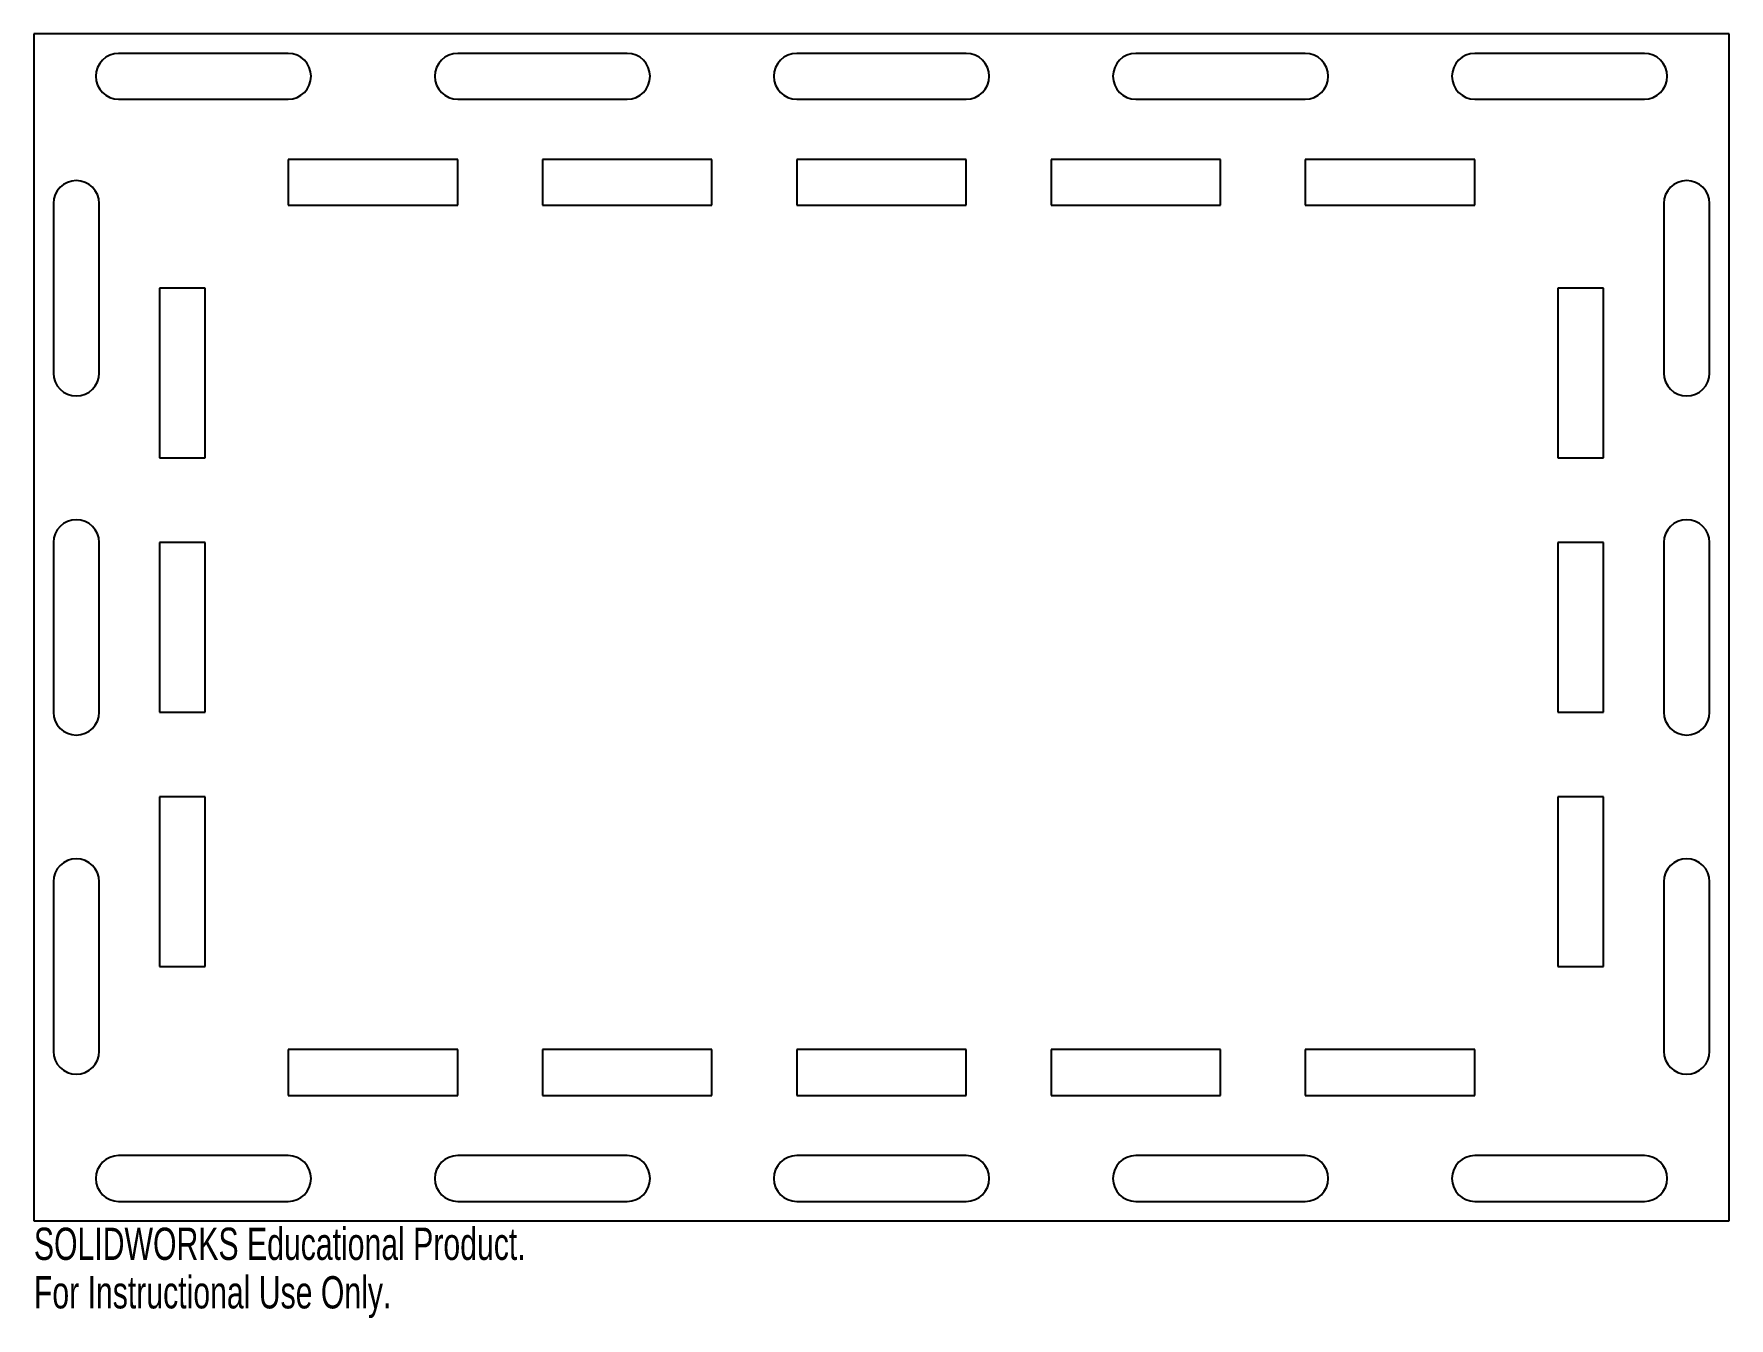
# Model space of a CAD drawing. Header units: inches. Extents: x -5 to 5, y -4.1 to 3.5.
import ezdxf

# ---------------------------------------------------------------- set-up
doc = ezdxf.new("R2010")
doc.units = ezdxf.units.IN
doc.header["$MEASUREMENT"] = 0
doc.styles.add('SLDTEXTSTYLE0', font='TXT', dxfattribs={"width": 0.7})

msp = doc.modelspace()

# ---------------------------------------------------------------- linework, layer by layer
at = {"color": 7, "linetype": 'Continuous', "lineweight": 25}
for p, q in [((5, 3.5), (-5, 3.5)), ((-5, 3.5), (-5, -3.5)), ((5, -3.5), (5, 3.5)), ((-3.5, 3.385), (-4.5, 3.385)), ((-1.5, 3.385), (-2.5, 3.385)), ((0.5, 3.385), (-0.5, 3.385)), ((2.5, 3.385), (1.5, 3.385)), ((4.5, 3.385), (3.5, 3.385)), ((-4.5, 3.115), (-3.5, 3.115)), ((-2.5, 3.115), (-1.5, 3.115)), ((-0.5, 3.115), (0.5, 3.115)), ((1.5, 3.115), (2.5, 3.115)), ((3.5, 3.115), (4.5, 3.115)), ((-3.5, 2.76), (-3.5, 2.49)), ((-2.5, 2.76), (-3.5, 2.76)), ((-2.5, 2.49), (-2.5, 2.76)), ((-2, 2.76), (-2, 2.49)), ((-1, 2.76), (-2, 2.76)), ((-1, 2.49), (-1, 2.76)), ((-0.5, 2.76), (-0.5, 2.49)), ((0.5, 2.76), (-0.5, 2.76)), ((0.5, 2.49), (0.5, 2.76)), ((1, 2.76), (1, 2.49)), ((2, 2.76), (1, 2.76)), ((2, 2.49), (2, 2.76)), ((3.5, 2.76), (2.5, 2.76)), ((2.5, 2.76), (2.5, 2.49)), ((3.5, 2.49), (3.5, 2.76)), ((-4.885, 2.5), (-4.885, 1.5)), ((-4.615, 1.5), (-4.615, 2.5)), ((4.615, 2.5), (4.615, 1.5)), ((4.885, 1.5), (4.885, 2.5)), ((-3.5, 2.49), (-2.5, 2.49)), ((-2, 2.49), (-1, 2.49)), ((-0.5, 2.49), (0.5, 2.49)), ((1, 2.49), (2, 2.49)), ((2.5, 2.49), (3.5, 2.49)), ((-3.99, 2), (-4.26, 2)), ((-4.26, 2), (-4.26, 1)), ((-3.99, 1), (-3.99, 2)), ((3.99, 2), (3.99, 1)), ((4.26, 2), (3.99, 2)), ((4.26, 1), (4.26, 2)), ((-4.26, 1), (-3.99, 1)), ((3.99, 1), (4.26, 1)), ((-4.885, 0.5), (-4.885, -0.5)), ((-4.615, -0.5), (-4.615, 0.5)), ((-4.26, 0.5), (-4.26, -0.5)), ((-3.99, 0.5), (-4.26, 0.5)), ((-3.99, -0.5), (-3.99, 0.5)), ((4.26, 0.5), (3.99, 0.5)), ((3.99, 0.5), (3.99, -0.5)), ((4.26, -0.5), (4.26, 0.5)), ((4.615, 0.5), (4.615, -0.5)), ((4.885, -0.5), (4.885, 0.5)), ((-4.26, -0.5), (-3.99, -0.5)), ((3.99, -0.5), (4.26, -0.5)), ((-3.99, -1), (-4.26, -1)), ((-4.26, -1), (-4.26, -2)), ((-3.99, -2), (-3.99, -1)), ((3.99, -1), (3.99, -2)), ((4.26, -1), (3.99, -1)), ((4.26, -2), (4.26, -1)), ((-4.885, -1.5), (-4.885, -2.5)), ((-4.615, -2.5), (-4.615, -1.5)), ((4.615, -1.5), (4.615, -2.5)), ((4.885, -2.5), (4.885, -1.5)), ((-4.26, -2), (-3.99, -2)), ((3.99, -2), (4.26, -2)), ((-3.5, -2.49), (-3.5, -2.76)), ((-2.5, -2.49), (-3.5, -2.49)), ((-2.5, -2.76), (-2.5, -2.49)), ((-2, -2.49), (-2, -2.76)), ((-1, -2.49), (-2, -2.49)), ((-1, -2.76), (-1, -2.49)), ((-0.5, -2.49), (-0.5, -2.76)), ((0.5, -2.49), (-0.5, -2.49)), ((0.5, -2.76), (0.5, -2.49)), ((1, -2.49), (1, -2.76)), ((2, -2.49), (1, -2.49)), ((2, -2.76), (2, -2.49)), ((2.5, -2.49), (2.5, -2.76)), ((3.5, -2.49), (2.5, -2.49)), ((3.5, -2.76), (3.5, -2.49)), ((-3.5, -2.76), (-2.5, -2.76)), ((-2, -2.76), (-1, -2.76)), ((-0.5, -2.76), (0.5, -2.76)), ((1, -2.76), (2, -2.76)), ((2.5, -2.76), (3.5, -2.76)), ((-3.5, -3.115), (-4.5, -3.115)), ((-1.5, -3.115), (-2.5, -3.115)), ((0.5, -3.115), (-0.5, -3.115)), ((2.5, -3.115), (1.5, -3.115)), ((4.5, -3.115), (3.5, -3.115)), ((-4.5, -3.385), (-3.5, -3.385)), ((-2.5, -3.385), (-1.5, -3.385)), ((-0.5, -3.385), (0.5, -3.385)), ((1.5, -3.385), (2.5, -3.385)), ((3.5, -3.385), (4.5, -3.385)), ((-5, -3.5), (5, -3.5))]:
    msp.add_line(p, q, dxfattribs=at)
for centre, start, end in [((-4.5, 3.25), 90, 270), ((-3.5, 3.25), 270, 90), ((-2.5, 3.25), 90, 270), ((-1.5, 3.25), 270, 90), ((-0.5, 3.25), 90, 270), ((0.5, 3.25), 270, 90), ((1.5, 3.25), 90, 270), ((2.5, 3.25), 270, 90), ((3.5, 3.25), 90, 270), ((4.5, 3.25), 270, 90), ((-4.75, 2.5), 0, 180), ((4.75, 2.5), 0, 180), ((-4.75, 1.5), 180, 0), ((4.75, 1.5), 180, 0), ((-4.75, 0.5), 0, 180), ((4.75, 0.5), 0, 180), ((-4.75, -0.5), 180, 0), ((4.75, -0.5), 180, 0), ((-4.75, -1.5), 0, 180), ((4.75, -1.5), 0, 180), ((-4.75, -2.5), 180, 0), ((4.75, -2.5), 180, 0), ((-4.5, -3.25), 90, 270), ((-3.5, -3.25), 270, 90), ((-2.5, -3.25), 90, 270), ((-1.5, -3.25), 270, 90), ((-0.5, -3.25), 90, 270), ((0.5, -3.25), 270, 90), ((1.5, -3.25), 90, 270), ((2.5, -3.25), 270, 90), ((3.5, -3.25), 90, 270), ((4.5, -3.25), 270, 90)]:
    msp.add_arc(centre, 0.135, start, end, dxfattribs=at)

# ---------------------------------------------------------------- texts
at = {"color": 7, "linetype": 'Continuous', "char_height": 0.1903, "attachment_point": 1, "style": 'SLDTEXTSTYLE0'}
for s, insert in [('SOLIDWORKS Educational Product.', (-5, -3.54)), ('For Instructional Use Only.', (-5, -3.826))]:
    msp.add_mtext(s, dxfattribs=dict(at, insert=insert))

doc.saveas('drawing.dxf')
